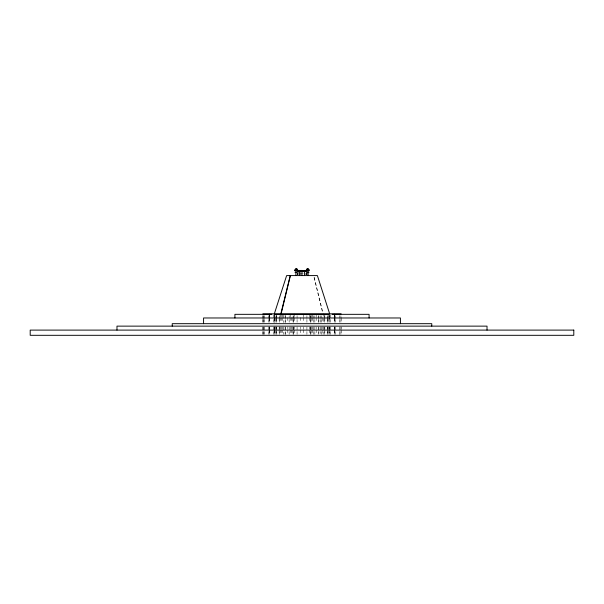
<?xml version="1.0" encoding="UTF-8"?>
<svg xmlns="http://www.w3.org/2000/svg" width="604" height="604" viewBox="0 0 604 604"><rect width="100%" height="100%" fill="white"/><g stroke="black" fill="none" stroke-linecap="round" stroke-linejoin="round"><path stroke-width="0.45" stroke-dasharray="3.02 2.27" d="M300.769 273.151L303.231 273.151M314.208 277.402L323.17 313.831L323.125 322.242M314.042 277.402L322.664 312.925M341.162 317.568L341.162 322.242M341.162 326.907L341.162 328.772M341.162 329.709L341.162 334.374M340.913 315.703L340.913 318.504M340.913 319.433L340.913 322.242M340.913 326.907L340.913 330.645M340.913 331.573L340.913 334.374M339.629 315.703L339.629 318.504M339.629 319.433L339.629 322.242M339.629 326.907L339.629 330.645M339.629 331.573L339.629 335.311M335.779 315.703L335.779 318.504M335.779 319.433L335.779 322.242M335.779 326.907L335.779 330.645M335.779 331.573L335.779 334.374M334.684 313.831L334.684 316.632M334.684 317.568L334.684 322.242M334.684 326.907L334.684 328.772M334.684 329.709L334.684 334.374M334.571 315.703L334.571 318.504M334.571 319.433L334.571 322.242M334.571 326.907L334.571 330.645M334.571 331.573L334.571 334.374M334.374 313.831L334.374 316.632M334.374 317.568L334.374 322.242M334.374 326.907L334.374 328.772M334.374 329.709L334.374 334.374M330.72 314.767L330.72 318.504M330.72 319.433L330.72 322.242M330.72 326.907L330.72 330.645M330.72 331.573L330.72 334.374M329.648 315.703L329.648 322.242M329.663 326.907L329.648 334.374M329.55 313.831L329.55 317.062M329.55 317.568L329.55 322.536M329.55 326.907L329.55 328.923M329.55 329.709L329.55 334.397M328.954 314.329L328.954 317.062M328.954 317.568L328.954 322.536M328.954 326.907L328.954 328.923M328.954 329.709L328.954 334.397M328.063 315.703L328.063 318.504M328.063 319.433L328.063 322.242M328.063 326.907L328.063 330.645M328.063 331.573L328.063 334.374M327.391 317.568L327.391 322.242M327.391 326.907L327.391 328.772M327.391 329.709L327.391 334.374M327.202 315.703L327.202 318.504M327.202 319.433L327.202 322.242M327.202 326.907L327.202 330.645M327.202 331.573L327.202 334.374M324.854 314.329L324.854 317.062M324.854 317.568L324.854 322.536M324.854 326.907L324.854 328.923M324.854 329.709L324.854 334.397M324.718 315.703L324.718 318.504M324.718 319.433L324.718 322.242M324.718 326.907L324.718 330.645M324.718 331.573L324.718 334.374M323.17 326.907L323.125 334.374M322.883 317.568L322.883 322.242M322.883 326.907L322.883 328.772M322.883 329.709L322.883 334.374M321.683 315.703L321.683 318.504M321.683 319.433L321.683 322.242M321.683 326.907L321.683 330.645M321.683 331.573L321.683 334.374M320.452 315.703L320.452 318.504M320.452 319.433L320.452 322.242M320.452 326.907L320.452 330.645M320.452 331.573L320.452 333.446M318.904 315.703L318.904 318.504M318.904 319.433L318.904 322.242M318.904 326.907L318.904 330.645M318.904 331.573L318.904 333.446M318.444 315.703L318.444 318.504M318.444 319.433L318.444 322.242M318.444 326.907L318.444 330.645M318.444 331.573L318.444 334.374M316.194 314.329L316.194 317.062M316.194 317.568L316.194 322.536M316.194 326.907L316.194 328.923M316.194 329.709L316.194 334.397M314.85 315.703L314.85 318.504M314.85 319.433L314.85 322.242M314.85 326.907L314.85 330.645M314.85 331.573L314.85 334.374M313.197 315.703L313.197 318.504M313.197 319.433L313.197 322.242M313.197 326.907L313.197 330.645M313.197 331.573L313.197 334.374M312.759 314.329L312.759 317.062M312.759 317.568L312.759 322.536M312.759 326.907L312.759 328.923M312.759 329.709L312.759 334.397M311.098 314.329L311.098 317.062M311.098 317.568L311.098 322.536M311.098 326.907L311.098 328.923M311.098 329.709L311.098 334.397M310.909 315.703L310.909 318.504M310.909 319.433L310.909 322.242M310.909 326.907L310.909 330.645M310.909 331.573L310.909 334.374M310.577 315.703L310.577 318.504M310.577 319.433L310.577 322.242M310.577 326.907L310.577 330.645M310.577 331.573L310.577 334.374M309.278 314.329L309.278 317.062M309.278 317.568L309.278 322.536M309.278 326.907L309.278 328.923M309.278 329.709L309.278 334.397M307.187 272.985L307.187 274.714M306.915 273.151L306.915 274.775M306.923 315.703L306.923 318.504M306.923 319.433L306.923 322.242M306.923 326.907L306.923 330.645M306.923 331.573L306.923 334.374M306.726 273.257L306.726 274.805M306.266 271.709L306.266 274.805M305.798 273.257L305.798 274.805M303.737 314.329L303.737 317.062M303.737 317.568L303.737 322.536M303.737 326.907L303.737 328.923M303.737 329.709L303.737 334.397M301.019 273.401L301.019 275.583M300.792 271.709L300.792 275.583M300.263 317.568L300.263 322.242M300.263 326.907L300.263 328.772M300.263 329.709L300.263 334.374M298.202 271.709L298.202 274.805M297.734 273.257L297.734 274.805M297.274 273.257L297.274 274.805M297.085 273.151L297.085 274.775M297.077 315.703L297.077 318.504M297.077 319.433L297.077 322.242M297.077 326.907L297.077 330.645M297.077 331.573L297.077 334.374M294.722 313.831L294.722 316.632M294.722 317.568L294.722 322.242M294.722 326.907L294.722 328.772M294.722 329.709L294.722 334.374M293.423 315.703L293.423 318.504M293.423 319.433L293.423 322.242M293.423 326.907L293.423 330.645M293.423 331.573L293.423 334.374M293.091 315.703L293.091 318.504M293.091 319.433L293.091 322.242M293.091 326.907L293.091 330.645M293.091 331.573L293.091 334.374M292.902 317.568L292.902 322.242M292.902 326.907L292.902 328.772M292.902 329.709L292.902 334.374M291.241 317.568L291.241 322.242M291.241 326.907L291.241 328.772M291.241 329.709L291.241 334.374M290.803 314.329L290.803 317.062M290.803 317.568L290.803 322.536M290.803 326.907L290.803 328.923M290.803 329.709L290.803 334.397M289.15 315.703L289.15 318.504M289.15 319.433L289.15 322.242M289.15 326.907L289.15 330.645M289.15 331.573L289.15 334.374M287.806 317.568L287.806 322.242M287.806 326.907L287.806 328.772M287.806 329.709L287.806 334.374M285.556 315.703L285.556 318.504M285.556 319.433L285.556 322.242M285.556 326.907L285.556 330.645M285.556 331.573L285.556 334.374M285.096 315.243L285.096 322.536M285.096 326.907L285.096 334.397M283.548 315.243L283.548 322.536M283.548 326.907L283.548 334.397M282.317 314.329L282.317 317.062M282.317 317.568L282.317 322.536M282.317 326.907L282.317 328.923M282.317 329.709L282.317 334.397M281.117 313.831L281.117 317.062M281.117 317.568L281.117 322.536M281.117 326.907L281.117 328.923M281.117 329.709L281.117 334.397M280.83 313.831L280.83 317.062M280.875 317.568L280.875 322.536M280.875 326.907L280.875 328.923M280.875 329.709L280.83 334.397M279.282 315.703L279.282 318.504M279.282 319.433L279.282 322.242M279.282 326.907L279.282 330.645M279.282 331.573L279.282 334.374M279.146 317.568L279.146 322.242M279.146 326.907L279.146 328.772M279.146 329.709L279.146 334.374M276.798 315.703L276.798 318.504M276.798 319.433L276.798 322.242M276.798 326.907L276.798 330.645M276.798 331.573L276.798 334.374M276.609 314.329L276.609 317.062M276.609 317.568L276.609 322.536M276.609 326.907L276.609 328.923M276.609 329.709L276.609 334.397M275.937 315.703L275.937 318.504M275.937 319.433L275.937 322.242M275.937 326.907L275.937 330.645M275.937 331.573L275.937 334.374M275.047 317.568L275.047 322.242M275.047 326.907L275.047 328.772M275.047 329.709L275.047 334.374M274.699 317.568L274.699 322.242M274.699 326.907L274.699 328.772M274.699 329.709L274.699 334.374M274.45 314.329L274.45 317.062M274.45 317.568L274.45 322.536M274.45 326.907L274.45 328.923M274.45 329.709L274.45 334.397M274.337 314.329L274.337 322.536M274.337 326.907L274.337 334.397M273.28 314.767L273.28 318.504M273.28 319.433L273.28 322.242M273.28 326.907L273.28 330.645M273.28 331.573L273.28 334.374M269.626 313.831L269.626 316.632M269.626 317.568L269.626 322.242M269.626 326.907L269.626 328.772M269.626 329.709L269.626 334.374M269.429 315.703L269.429 318.504M269.429 319.433L269.429 322.242M269.429 326.907L269.429 330.645M269.429 331.573L269.429 334.374M269.316 313.831L269.316 316.632M269.316 317.568L269.316 322.242M269.316 326.907L269.316 328.772M269.316 329.709L269.316 334.374M268.221 315.703L268.221 318.504M268.221 319.433L268.221 322.242M268.221 326.907L268.221 330.645M268.221 331.573L268.221 334.374M264.371 315.703L264.371 318.504M264.371 319.433L264.371 322.242M264.371 326.907L264.371 330.645M264.371 331.573L264.371 334.374M263.82 315.703L263.82 318.504M263.82 319.433L263.82 322.242M263.82 326.907L263.82 330.645M263.82 331.573L263.82 334.374M263.087 315.703L263.087 318.504M263.087 319.433L263.087 322.242M263.087 326.907L263.087 330.645M263.087 331.573L263.087 334.374M262.838 315.703L262.838 318.504M262.838 319.433L262.838 322.242M262.838 326.907L262.838 330.645M262.838 331.573L262.838 334.374"/><path stroke-width="0.91" d="M281.336 312.925L290.177 276.489M280.83 313.831L290.237 275.583M274.337 313.831L286.628 275.583L317.387 275.583L329.663 313.831M295.598 268.788L297.077 268.788M306.923 268.788L308.402 268.788M296.639 268.689L296.043 268.689M307.957 268.689L307.361 268.689M295.001 269.611L297.674 269.611M306.326 269.611L308.999 269.611M297.53 270.252L295.001 270.252L295.001 270.728L308.999 270.728L308.999 270.252L306.47 270.252L306.371 271.256M299.569 271.256L299.569 270.365L299.161 270.728M300.173 270.365L299.75 270.728M301.713 270.365L302.287 270.728M297.598 271.256L306.402 271.256M307.534 272.208L308.131 272.208L308.131 275.583M295.001 272.261L297.674 272.261L297.629 270.365M308.999 272.261L306.326 272.261L306.341 270.365M262.838 313.831L341.162 313.831M271.876 314.329L234.918 314.329L234.918 317.976M274.337 314.329L280.407 314.329M280.732 314.329L281.117 314.329M281.351 314.329L328.954 314.329M332.125 314.329L369.082 314.329L369.082 317.976M487.02 330.101L487.02 326.13L116.98 326.13L116.98 330.101M431.769 326.13L431.769 323.684L172.231 323.684L172.231 326.13M400.429 323.684L400.429 317.976L203.571 317.976L203.571 323.684M308.795 269.611L308.818 270.728M308.644 269.611L308.697 270.728M308.508 270.252L308.606 270.728M308.463 269.611L308.463 270.252M308.259 270.728L308.229 269.611M308.01 270.252L308.01 270.728M307.949 269.611L307.972 270.728M307.753 269.611L307.753 270.252M307.663 269.611L307.723 270.728M307.534 270.728L306.047 270.728M307.368 269.611L307.368 270.252M307.096 269.611L307.096 270.252M306.862 269.611L306.817 270.728M306.681 269.611L306.628 270.728M306.606 269.611L306.53 270.728M305.639 270.728L305.239 270.728M304.839 270.728L304.431 270.365L304.454 275.583M303.48 270.728L302.612 270.728M302 270.365L302 275.583M301.388 270.728L300.392 270.728M299.546 270.365L299.546 275.583M298.761 270.728L298.361 270.728M297.953 270.728L296.466 270.728M297.432 269.611L297.493 270.728M297.319 269.611L297.372 270.728M297.289 270.728L297.138 269.611M296.904 269.611L296.904 270.252M296.685 270.252L296.685 270.728M296.632 269.611L296.556 270.728M296.337 269.611L296.337 270.728M296.051 269.611L296.051 270.252M295.96 269.611L295.975 270.728M295.869 272.261L295.869 275.583M295.771 269.611L295.741 270.728M295.537 269.611L295.537 270.252M295.492 270.252L295.492 270.728M295.356 269.611L295.394 270.728M295.25 269.611L295.182 270.728M295.145 270.252L295.046 270.728M573.8 330.101L30.2 330.101L30.2 335.311L573.8 335.311L573.8 330.101"/></g></svg>
